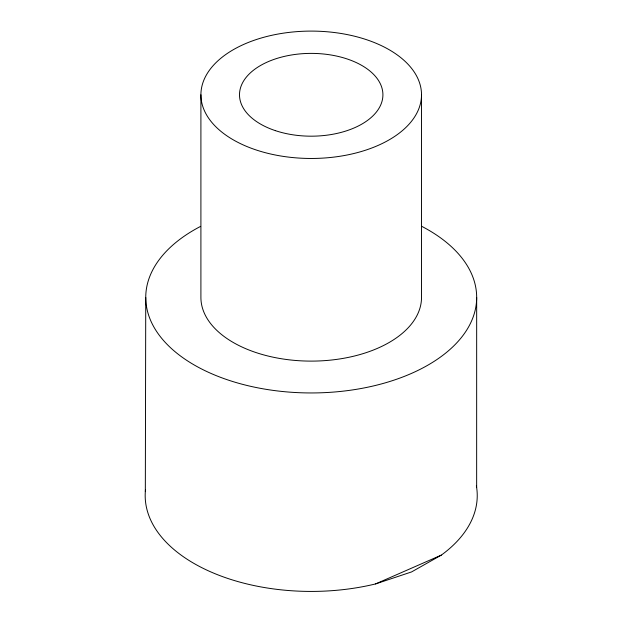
<?xml version="1.0" encoding="UTF-8"?>
<svg xmlns="http://www.w3.org/2000/svg" width="622" height="622" viewBox="0 0 622 622"><rect width="100%" height="100%" fill="white"/><g stroke="black" fill="none" stroke-linecap="round" stroke-linejoin="round"><path stroke-width="0.93" d="M476.654 487.547L476.67 297.433M145.33 491.559L145.75 297.433M476.359 485.72A166.027 95.858 0 0 1 441.325 555.112L411.593 571.921L375.548 583.934A166.027 95.858 0 0 1 145.494 489.724M375.548 583.934L441.325 555.112M421.514 94.785A110.304 63.685 0 0 1 256.062 149.933A110.304 63.685 0 0 1 256.062 39.629A110.304 63.685 0 0 1 421.514 94.785L421.514 297.433A110.304 63.685 0 0 1 311.21 361.11A110.304 63.685 0 0 1 200.906 297.433L200.906 94.785M421.794 226.369A165.46 95.524 0 0 1 430.268 363.761A165.46 95.524 0 0 1 192.151 363.761A165.46 95.524 0 0 1 200.626 226.369M275.359 130.636A71.701 41.394 0 0 0 382.911 94.785A71.701 41.394 0 0 0 275.359 58.934A71.701 41.394 0 0 0 275.359 130.636"/></g></svg>
